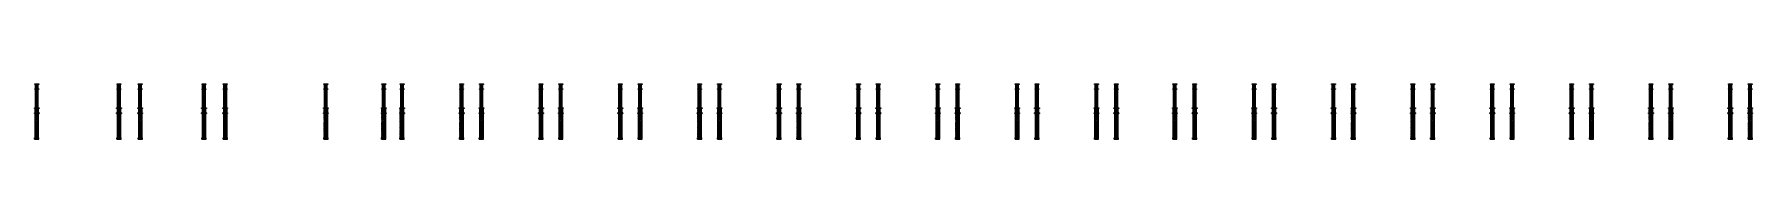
# Model space of a CAD drawing. Header units: metres. Extents: x -605703 to 859526, y 36355 to 746455.
# Drawn here: x 495796 to 859526, y 36355 to 48058 of the extents above.
import ezdxf

# ---------------------------------------------------------------- set-up
doc = ezdxf.new("R2010")
doc.units = ezdxf.units.M
for name, color, linetype in [('中外建—石材一', 55, 'Continuous'), ('填充', 8, 'Continuous'), ('填充1', 252, 'Continuous')]:
    doc.layers.add(name, color=color, linetype=linetype)

# ---------------------------------------------------------------- blocks, each defined once
blk = doc.blocks.new('zhuzi c2')
at = {"layer": '填充1', "linetype": 'ByBlock'}
h = blk.add_hatch(dxfattribs=at)
h.set_pattern_fill('BRICK', color=256, scale=500, style=0)
h.set_pattern_definition([(0, (0, 0), (0, 125), []), (90, (0, 0), (-250, 2e-14), [125, -125]), (90, (125, 0), (-250, 2e-14), [-125, 125])])
h.paths.add_polyline_path([(1159072, -590583), (1158722, -590583), (1158722, -591483), (1159072, -591483)])
h.paths.add_polyline_path([(1159522, -590583), (1159172, -590583), (1159172, -591483), (1159522, -591483)])
h.paths.add_polyline_path([(1159522, -591633), (1159172, -591633), (1159172, -593103), (1159522, -593103)])
h.paths.add_polyline_path([(1159072, -591633), (1158722, -591633), (1158722, -593103), (1159072, -593103)])
h.paths.add_polyline_path([(1159072, -593203), (1158722, -593203), (1158722, -596733), (1159072, -596733)])
h.paths.add_polyline_path([(1159172, -596733), (1159522, -596733), (1159522, -593203), (1159172, -593203)])
for p, q in [((1158612, -591483, 0), (1158612, -591583, 0)), ((1158722, -591483, 0), (1158612, -591483, 0)), ((1158612, -591583, 0), (1158672, -591583, 0)), ((1158672, -591583, 0), (1158672, -591633, 0)), ((1158672, -591633, 0), (1158722, -591633, 0)), ((1159522, -590583, 0), (1158722, -590583, 0)), ((1158722, -590583, 0), (1158722, -591483, 0)), ((1158722, -591633, 0), (1158722, -596733, 0)), ((1159522, -591483, 0), (1159522, -590583, 0)), ((1159632, -591483, 0), (1159522, -591483, 0)), ((1159522, -596733, 0), (1159522, -591633, 0)), ((1159522, -591633, 0), (1159572, -591633, 0)), ((1159572, -591633, 0), (1159572, -591583, 0)), ((1159572, -591583, 0), (1159632, -591583, 0)), ((1159632, -591583, 0), (1159632, -591483, 0)), ((1158722, -596733, 0), (1158672, -596733, 0)), ((1158672, -596733, 0), (1158672, -597033, 0)), ((1158672, -597033, 0), (1159572, -597033, 0)), ((1159572, -596733, 0), (1159522, -596733, 0)), ((1159572, -597033, 0), (1159572, -596733, 0))]:
    blk.add_line(p, q)
at = {"layer": '中外建—石材一', "ltscale": 4}
for p, q in [((1158712, -585433, 0), (1158712, -585333, 0)), ((1158712, -585333, 0), (1159532, -585333, 0)), ((1158772, -585433, 0), (1158712, -585433, 0)), ((1158772, -585483, 0), (1158772, -585433, 0)), ((1158772, -585433, 0), (1159472, -585433, 0)), ((1158822, -585483, 0), (1158772, -585483, 0)), ((1159472, -585483, 0), (1158822, -585483, 0)), ((1159532, -585433, 0), (1159472, -585433, 0)), ((1159472, -585433, 0), (1159472, -585483, 0)), ((1159532, -585333, 0), (1159532, -585433, 0)), ((1158712, -586483, 0), (1158712, -586383, 0)), ((1158712, -586383, 0), (1159532, -586383, 0)), ((1158772, -586483, 0), (1158712, -586483, 0)), ((1158772, -586533, 0), (1158772, -586483, 0)), ((1158772, -586483, 0), (1159472, -586483, 0)), ((1158822, -586533, 0), (1158772, -586533, 0)), ((1159472, -586533, 0), (1158822, -586533, 0)), ((1159532, -586483, 0), (1159472, -586483, 0)), ((1159472, -586483, 0), (1159472, -586533, 0)), ((1159532, -586383, 0), (1159532, -586483, 0)), ((1159072, -591483, 0), (1159072, -590583, 0)), ((1159072, -593103, 0), (1159072, -591633, 0)), ((1159172, -591483, 0), (1159172, -590583, 0)), ((1159172, -593103, 0), (1159172, -591633, 0)), ((1158722, -593103, 0), (1159072, -593103, 0)), ((1158722, -593203, 0), (1159072, -593203, 0)), ((1159072, -596733, 0), (1159072, -593203, 0)), ((1159172, -593103, 0), (1159522, -593103, 0)), ((1159172, -593103, 0), (1159522, -593103, 0)), ((1159172, -596733, 0), (1159172, -593203, 0)), ((1159172, -593203, 0), (1159522, -593203, 0)), ((1159172, -593203, 0), (1159522, -593203, 0)), ((1158672, -597033, 0), (1158672, -596733, 0)), ((1158672, -596733, 0), (1159572, -596733, 0)), ((1158672, -597033, 0), (1159572, -597033, 0)), ((1159572, -597033, 0), (1159572, -596733, 0))]:
    blk.add_line(p, q, dxfattribs=at)
at = {"layer": '中外建—石材一', "ltscale": 4, "elevation": 0}
for points in [[(1159632, -590533), (1158612, -590533), (1158612, -590433), (1159632, -590433)], [(1159632, -591583), (1158612, -591583), (1158612, -591483), (1159632, -591483)], [(1158672, -590583), (1159572, -590583), (1159572, -590533), (1158672, -590533)], [(1158672, -591633), (1159572, -591633), (1159572, -591583), (1158672, -591583)]]:
    blk.add_lwpolyline(points, close=True, dxfattribs=at)
at = {"layer": '填充', "ltscale": 4}
for p, q in [((1158822, -586383, 0), (1158822, -585483, 0)), ((1159072, -586383, 0), (1159072, -585483, 0)), ((1159172, -586383, 0), (1159172, -585483, 0)), ((1159422, -586383, 0), (1159422, -585483, 0)), ((1158822, -590433, 0), (1158822, -586533, 0)), ((1159072, -590433, 0), (1159072, -586533, 0)), ((1159172, -590433, 0), (1159172, -586533, 0)), ((1159422, -590433, 0), (1159422, -586533, 0))]:
    blk.add_line(p, q, dxfattribs=at)

msp = doc.modelspace()

# ---------------------------------------------------------------- block references
for p in [(-662816, 633391, 0), (-645416, 633391, 0), (-640916, 633391, 0), (-627418, 633388, 0), (-622918, 633391, 0), (-601611, 633391, 0), (-589359, 633391, 0), (-585485, 633391, 0), (-572885, 633391, 0), (-568685, 633391, 0), (-556085, 633391, 0), (-551885, 633391, 0), (-539285, 633391, 0), (-535085, 633391, 0), (-522485, 633391, 0), (-518285, 633391, 0), (-505685, 633391, 0), (-501485, 633391, 0), (-488885, 633391, 0), (-484685, 633391, 0), (-472085, 633391, 0), (-467885, 633391, 0), (-455285, 633391, 0), (-451085, 633391, 0), (-438485, 633391, 0), (-434285, 633391, 0), (-421905, 633391, 0), (-417705, 633391, 0), (-405105, 633391, 0), (-400905, 633391, 0), (-388305, 633391, 0), (-384105, 633391, 0), (-371505, 633391, 0), (-367305, 633391, 0), (-354705, 633391, 0), (-350505, 633391, 0), (-337905, 633391, 0), (-333705, 633391, 0), (-321105, 633391, 0), (-316905, 633391, 0), (-304305, 633391, 0), (-300105, 633391, 0)]:
    msp.add_blockref('zhuzi c2', p)

doc.saveas('drawing.dxf')
